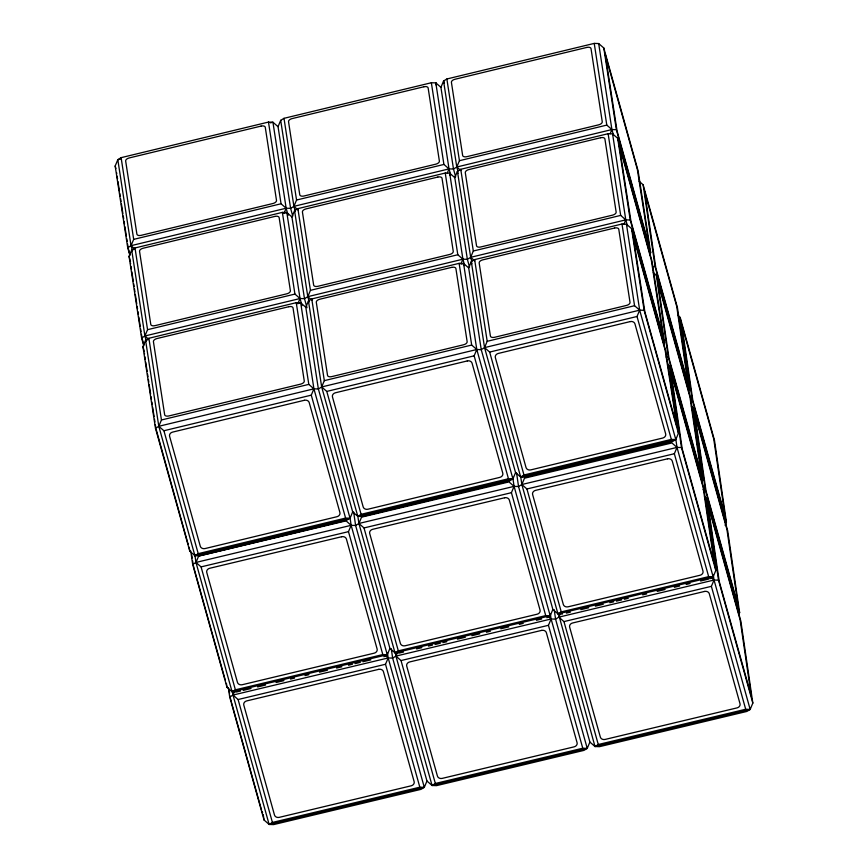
<?xml version="1.0" encoding="UTF-8"?>
<svg xmlns="http://www.w3.org/2000/svg" width="868" height="868" viewBox="0 0 868 868"><rect width="100%" height="100%" fill="white"/><g stroke="black" fill="none" stroke-linecap="round" stroke-linejoin="round"><path stroke-width="1.3" d="M130.558 263.275L130.612 263.85M129.896 255.474L127.726 247.716L115.173 166.005L117.82 159.69L121.119 157.661L268.483 122.073L272.932 122.225L278.042 126.674L290.606 208.374L292.776 216.143M121.119 157.661L133.683 239.373L131.035 245.687L127.726 247.716M143.784 345.779L141.614 338.021L129.05 256.31L131.697 249.995L135.007 247.966L282.371 212.378L286.82 212.53L291.93 216.978L304.484 298.679L307.012 307.739M135.007 247.966L147.56 329.677L144.913 335.992L141.614 338.021M352.69 511.903L350.043 518.229L346.733 520.247L199.38 555.835L194.92 555.694L189.81 551.245L155.491 428.325L142.938 346.614L145.574 340.299L148.884 338.27L296.248 302.682L300.697 302.834L305.807 307.283L318.372 388.983L352.69 511.903L357.8 516.351L362.249 516.503L509.614 480.905L512.923 478.886L515.559 472.572L481.241 349.652L468.687 267.941L471.324 261.626L474.633 259.597L621.998 224.009L626.446 224.161L631.557 228.609L665.875 351.529L678.44 433.23L675.792 439.555L672.494 441.573L525.129 477.161L520.681 477.02L515.559 472.572M278.042 126.674L280.689 120.348L283.999 118.33L431.363 82.742L435.812 82.883L440.922 87.332L453.487 169.032L455.646 176.801M148.884 338.27L161.448 419.982L158.801 426.296L155.491 428.325M283.955 213.495L286.158 208.222L272.932 122.225L270.349 122.844M283.999 118.33L296.552 200.031L293.916 206.356L290.606 208.374L286.158 208.222L131.035 245.687L132.478 250.863M291.93 216.978L294.577 210.653L297.876 208.635L445.241 173.047L449.689 173.188L454.799 177.636L467.364 259.348L469.534 267.105M297.832 303.8L300.035 298.527L286.82 212.53L284.227 213.148M297.876 208.635L310.44 290.335L307.793 296.661L304.484 298.679L300.035 298.527L144.913 335.992L146.367 341.167M305.807 307.283L308.455 300.957L311.764 298.939L459.118 263.351L463.577 263.492L468.687 267.941M296.248 302.682L308.802 384.383L313.923 388.831L350.043 518.229L345.594 518.077L311.276 395.157L313.923 388.831L300.697 302.834L298.115 303.453M440.922 87.332L443.57 81.017L446.868 78.988L594.233 43.4L598.681 43.552L603.803 48L638.121 170.92L650.675 252.621L649.796 254.725M311.764 298.939L324.317 380.64L321.67 386.965L318.372 388.983L313.923 388.831L158.801 426.296L194.92 555.694L350.043 518.229M447.27 173.101L449.027 168.891L435.812 82.883L436.409 85.042M446.868 78.988L459.432 160.699L456.785 167.014L453.487 169.032L449.027 168.891L293.916 206.356L295.359 211.532M454.799 177.636L457.447 171.322L460.756 169.293L608.121 133.705L612.569 133.856L617.68 138.305L651.998 261.225L664.562 342.925L663.673 345.03M461.147 263.405L462.915 259.196L449.689 173.188L450.297 175.347M460.756 169.293L473.31 251.004L470.673 257.319L467.364 259.348L462.915 259.196L307.793 296.661L309.236 301.836M459.118 263.351L471.682 345.052L476.792 349.5L512.923 478.886L508.464 478.745L474.145 355.826L476.792 349.5L463.577 263.492L460.984 264.122M474.633 259.597L487.198 341.308L484.55 347.623L481.241 349.652L476.792 349.5L321.67 386.965L357.8 516.351L512.923 478.886M610.139 133.77L611.907 129.549L598.681 43.552M624.027 224.074L625.785 219.854L612.569 133.856M621.998 224.009L634.562 305.71L639.673 310.158L675.792 439.555L671.344 439.403L637.025 316.484L639.673 310.158L626.446 224.161M234.783 690.852L233.004 695.062L229.716 697.069L264.035 819.989L269.134 824.448L273.594 824.6L421.013 789.348L424.3 787.341L426.969 781.026L392.64 658.107L391.273 648.711M353.656 512.066L355.62 525.487L389.938 648.407L387.269 654.722L382.81 654.57L348.48 531.65L351.149 525.324L349.988 517.371M385.121 655.275L388.18 657.955L424.3 787.341L419.83 787.189L385.511 664.27L388.18 657.955L387.399 652.649M397.707 651.89L395.938 656.1L392.64 658.107L388.18 657.955L233.004 695.062L269.134 824.448L424.3 787.341M516.59 473.103L518.543 486.525L552.873 609.445L550.203 615.759L545.733 615.607L511.415 492.688L514.084 486.373L512.728 477.085M554.207 609.748L555.574 619.144L589.893 742.064L587.235 748.379L582.764 748.227L548.446 625.307L551.104 618.992L550.334 613.687M560.641 612.927L558.862 617.137L555.574 619.144L551.104 618.992L395.938 656.1L432.058 785.486L436.528 785.638L583.947 750.386L587.235 748.379L551.104 618.992L548.055 616.313M688.508 391.652L689.398 389.548L677.452 307.695L643.134 184.775L639.054 181.206M667.492 363.931L669.532 365.71L703.85 488.63L715.796 570.482L713.138 576.797L708.668 576.645L674.349 453.725L677.007 447.411L675.662 438.134M701.713 482.12L702.603 480.015L690.657 398.162L656.338 275.243L653.279 272.563M725.095 525.324L726.429 522.167L714.483 440.315L680.165 317.395L678.125 315.616M704.523 496.55L706.563 498.33L740.881 621.249L752.827 703.102L750.169 709.427L745.699 709.264L711.38 586.345L714.038 580.03L713.268 574.735M738.744 614.739L739.623 612.634L727.688 530.782L693.358 407.862L691.319 406.083M194.92 555.694L198.229 553.665L345.594 518.077M240.512 691.036L236.573 691.98L232.103 691.818L227.004 687.358L192.685 564.439L195.973 562.431L351.149 525.324L355.62 525.487L358.907 523.469L514.084 486.373L518.543 486.525L521.842 484.518L677.007 447.411L681.478 447.562L715.796 570.482M357.8 516.351L361.11 514.333L508.464 478.745M471.823 263.774L471.324 261.626L484.55 347.623L520.681 477.02L523.979 474.991L671.344 439.403M194.812 554.435L195.973 562.431L232.103 691.818L235.391 689.81L382.81 654.57M383.981 656.729L387.269 654.722L351.149 525.324L346.05 520.865L198.631 556.117L195.973 562.431L201.072 566.891L235.391 689.81M389.938 648.407L395.027 652.866L398.325 650.859L545.733 615.607M546.916 617.766L550.203 615.759L514.084 486.373L508.984 481.914L361.565 517.154L358.907 523.469L395.027 652.866L399.497 653.018L403.446 652.074M552.873 609.445L557.961 613.904L561.26 611.897L708.668 576.645M269.134 824.448L272.422 822.441L419.83 787.189M709.85 578.804L713.138 576.797L677.007 447.411L671.919 442.951L524.5 478.203L521.842 484.518L557.961 613.904L562.431 614.056M426.969 781.026L432.058 785.486L435.356 783.479L582.764 748.227M589.893 742.064L594.992 746.523L598.28 744.516L745.699 709.264M710.979 577.361L714.038 580.03L750.169 709.427L746.881 711.435L599.462 746.675L594.992 746.523L558.287 613.134M120.446 159.05L117.82 159.69L131.035 245.687L134.106 248.357M133.683 239.373L281.048 203.774L286.158 208.222L288.143 215.362M296.552 200.031L443.917 164.443L449.027 168.891L450.666 174.728M459.432 160.699L606.797 125.1L611.907 129.549L613.535 135.386M134.323 249.355L131.697 249.995L144.913 335.992L147.983 338.661M147.56 329.677L294.925 294.078L300.035 298.527L302.031 305.666M310.44 290.335L457.805 254.747L462.915 259.196L464.543 265.033M473.31 251.004L620.674 215.405L625.785 219.854L627.412 225.691M148.211 339.659L145.574 340.299L158.801 426.296L163.911 430.745L198.229 553.665M161.448 419.982L308.802 384.383M324.317 380.64L471.682 345.052M487.198 341.308L634.562 305.71M163.911 430.745L311.276 395.157M308.455 300.957L321.67 386.965L326.78 391.414L474.145 355.826M678.44 433.23L644.121 310.31L639.673 310.158L484.55 347.623L489.661 352.072L637.025 316.484M520.681 477.02L675.792 439.555M201.072 566.891L348.48 531.65M357.735 515.473L358.907 523.469L364.007 527.939L511.415 492.688M520.67 476.51L521.842 484.518L526.93 488.977L674.349 453.725M232.103 691.818L387.269 654.722M395.027 652.866L550.203 615.759M557.961 613.904L713.138 576.797M243.148 690.407L251.047 688.519M257.622 686.935L265.521 685.047M276.057 682.53L283.955 680.642M290.53 679.069L294.48 678.125M305.015 675.608L308.965 674.664M319.489 672.147L327.388 670.259M336.6 668.056L341.862 666.798M348.448 665.224L352.397 664.28M355.023 663.651L360.296 662.392M362.922 661.763L370.82 659.875M416.607 648.928L421.881 647.669M428.456 646.096L432.405 645.152M435.042 644.523L440.304 643.264M442.93 642.635L446.879 641.691M457.414 639.173L465.313 637.275M471.888 635.702L479.787 633.814M486.373 632.24L490.322 631.296M500.847 628.779L508.746 626.891M519.27 624.374L523.22 623.43M536.381 620.284L541.654 619.025M566.381 613.112L570.33 612.168M580.855 609.651L588.754 607.763M595.34 606.19L603.238 604.302M609.813 602.728L613.763 601.784M616.399 601.155L621.662 599.896M624.298 599.267L628.248 598.323M642.721 594.862L646.671 593.918M657.195 591.401L665.094 589.513M674.306 587.3L679.579 586.041M686.154 584.468L690.103 583.524M700.628 581.007L708.527 579.119M232.418 691.058L233.004 695.062L238.103 699.521L385.511 664.27M395.352 652.096L395.938 656.1L401.027 660.559L548.446 625.307M752.827 703.102L718.509 580.182L714.038 580.03L558.862 617.137L563.961 621.596L711.38 586.345M432.058 785.486L587.235 748.379M594.992 746.523L750.169 709.427M650.675 252.621L616.356 129.701L611.907 129.549L456.785 167.014L457.87 170.898M664.562 342.925L630.233 220.005L625.785 219.854L470.673 257.319L471.747 261.203M652.845 266.552L655.08 266.628L689.398 389.548M666.049 357.019L668.273 357.095L702.603 480.015M703.069 489.639L705.304 489.715L739.623 612.634M116.768 172.971L116.735 173.546M460.875 170.573L456.785 167.014L443.57 81.017L444.058 83.165M474.753 260.877L470.673 257.319L457.447 171.322L457.946 173.47M298.006 209.915L293.916 206.356L280.689 120.348M311.883 300.219L307.793 296.661L294.577 210.653M144.533 353.58L144.5 354.155M187.998 543.693L188.291 544.344L188.248 543.704M225.203 679.807L194.172 568.757M187.9 543.39L156.121 429.237M261.908 811.363L262.537 813.088L262.505 812.448M726.429 522.167L692.111 399.247L680.165 317.395M489.661 352.072L523.979 474.991M526.93 488.977L561.26 611.897M563.961 621.596L598.28 744.516M463.577 263.492L464.174 265.651M326.78 391.414L361.11 514.333M364.007 527.939L398.325 650.859M401.027 660.559L435.356 783.479M115.173 166.005L115.889 168.598M129.929 254.617L128.963 251.123M129.05 256.31L130.493 261.485M143.806 344.921L142.243 338.932M142.938 346.614L144.381 351.79M238.103 699.521L272.422 822.441M231.572 702.679L261.55 810.072M231.203 701.377L230.595 698.968M194.052 568.312L193.336 565.35M128.833 250.624L128.356 248.628M435.812 82.883L436.3 85.042M449.689 173.188L450.188 175.347M230.476 698.458L229.987 695.995M193.152 564.439L192.566 560.706M128.019 246.957L127.563 243.984M141.907 337.261L141.441 334.288M155.784 427.566L155.329 424.593M603.803 48L616.356 129.701M617.68 138.305L630.233 220.005M631.557 228.609L644.121 310.31M594.233 43.4L606.797 125.1M608.121 133.705L620.674 215.405M431.363 82.742L443.917 164.443M445.241 173.047L457.805 254.747M268.483 122.073L281.048 203.774M282.371 212.378L294.925 294.078M189.191 547.22L189.81 551.245M117.147 176.204L117.549 178.862M117.961 181.52L119.393 190.819M119.806 193.477L120.207 196.135M120.619 198.794L121.021 201.452M121.433 204.11L122.865 213.419M123.278 216.078L123.679 218.736M124.091 221.394L124.504 224.052M124.905 226.711L126.337 236.009M126.75 238.667L127.151 241.326M131.025 266.509L131.437 269.167M131.838 271.825L133.271 281.124M133.683 283.782L134.095 286.44M134.497 289.098L134.909 291.756M135.321 294.415L136.743 303.724M137.155 306.382L137.567 309.041M137.969 311.699L138.381 314.357M138.793 317.015L140.215 326.314M140.627 328.972L141.039 331.63M144.902 356.813L145.314 359.471M145.726 362.13L147.159 371.428M147.56 374.086L147.972 376.745M148.385 379.403L148.786 382.061M149.198 384.719L150.631 394.029M151.032 396.687L151.444 399.345M151.857 402.003L152.258 404.662M152.67 407.32L154.103 416.618M154.504 419.277L154.916 421.935M693.358 407.862L705.304 489.715M706.563 498.33L718.509 580.182M643.134 184.775L655.08 266.628M656.338 275.243L668.273 357.095M669.532 365.71L681.478 447.562M263.254 814.618L264.035 819.989M229.011 689.333L229.597 693.326M228.338 687.673L229.716 697.069M226.418 683.333L227.004 687.358M191.795 555.379L192.186 558.037M190.721 551.028L192.685 564.439M605.321 54.89L617.094 131.101L649.155 245.731L637.372 169.51L605.343 54.89M619.199 145.195L630.982 221.405L663.033 336.035L651.26 259.814L619.275 145.26M633.076 235.499L644.859 311.71L676.921 426.34L665.138 350.119L633.108 235.499M644.631 191.676L655.839 268.028L687.901 382.647L676.693 306.296L644.664 191.676M657.825 282.143L669.044 358.495L701.105 473.114L689.897 396.763L657.825 282.143M681.662 324.296L692.87 400.647L724.932 515.266L713.724 438.926L681.684 324.296M671.029 372.611L682.237 448.962L714.299 563.582L703.091 487.23L671.062 372.611M694.856 414.763L706.064 491.114L738.136 605.745L726.917 529.393L694.856 414.763M708.06 505.23L719.268 581.582L751.33 696.212L740.122 619.86L708.093 505.23M261.062 126.099L129.213 157.943A3.993 2.159 -15.6 0 0 125.665 161.025L136.894 234.132A3.993 2.159 -15.6 0 0 141.104 235.347L272.953 203.503A3.993 2.159 -15.6 0 0 276.501 200.41L265.272 127.314A3.993 2.159 -15.6 0 0 261.062 126.099M423.931 86.757L292.082 118.601A3.993 2.159 -15.6 0 0 288.534 121.694L299.775 194.79A3.993 2.159 -15.6 0 0 303.984 196.005L435.834 164.161A3.993 2.159 -15.6 0 0 439.382 161.079L428.141 87.972A3.993 2.159 -15.6 0 0 423.931 86.757M586.811 47.425L454.962 79.27A3.993 2.159 -15.6 0 0 451.414 82.352L462.644 155.459A3.993 2.159 -15.6 0 0 466.854 156.674L598.703 124.829A3.993 2.159 -15.6 0 0 602.251 121.737L591.021 48.641A3.993 2.159 -15.6 0 0 586.811 47.425M274.939 216.403L143.09 248.248A3.993 2.159 -15.6 0 0 139.542 251.329L150.782 324.437A3.993 2.159 -15.6 0 0 154.992 325.652L286.841 293.807A3.993 2.159 -15.6 0 0 290.389 290.715L279.149 217.618A3.993 2.159 -15.6 0 0 274.939 216.403M437.819 177.061L305.959 208.906A3.993 2.159 -15.6 0 0 302.422 211.998L313.652 285.095A3.993 2.159 -15.6 0 0 317.862 286.31L449.711 254.465A3.993 2.159 -15.6 0 0 453.259 251.384L442.029 178.276A3.993 2.159 -15.6 0 0 437.819 177.061M600.689 137.73L468.839 169.575A3.993 2.159 -15.6 0 0 465.291 172.656L476.532 245.763A3.993 2.159 -15.6 0 0 480.742 246.979L612.591 215.134A3.993 2.159 -15.6 0 0 616.139 212.042L604.898 138.945A3.993 2.159 -15.6 0 0 600.689 137.73M288.827 306.708L156.967 338.553A3.993 2.159 -15.6 0 0 153.419 341.634L164.66 414.741A3.993 2.159 -15.6 0 0 168.869 415.956L300.719 384.112A3.993 2.159 -15.6 0 0 304.267 381.019L293.026 307.923A3.993 2.159 -15.6 0 0 288.827 306.708M451.696 267.366L319.847 299.21A3.993 2.159 -15.6 0 0 316.299 302.303L327.54 375.399A3.993 2.159 -15.6 0 0 331.739 376.614L463.599 344.77A3.993 2.159 -15.6 0 0 467.147 341.688L455.906 268.581A3.993 2.159 -15.6 0 0 451.696 267.366M614.577 228.034L482.716 259.879A3.993 2.159 -15.6 0 0 479.169 262.961L490.409 336.068A3.993 2.159 -15.6 0 0 494.619 337.283L626.468 305.438A3.993 2.159 -15.6 0 0 630.016 302.346L618.775 229.25A3.993 2.159 -15.6 0 0 614.577 228.034M304.418 400.267L172.569 432.112A3.993 3.353 -8.7 0 0 169.596 436.279L200.302 546.265A3.993 3.353 -8.7 0 0 205.087 548.554L336.936 516.72A3.993 3.353 -8.7 0 0 339.909 512.543L309.203 402.568A3.993 3.353 -8.7 0 0 304.418 400.267M467.299 360.925L335.449 392.77A3.993 3.353 -8.7 0 0 332.466 396.947L363.182 506.923A3.993 3.353 -8.7 0 0 367.956 509.223L499.805 477.378A3.993 3.353 -8.7 0 0 502.789 473.212L472.073 363.225A3.993 3.353 -8.7 0 0 467.299 360.925M630.168 321.594L498.319 353.439A3.993 3.353 -8.7 0 0 495.346 357.605L526.051 467.592A3.993 3.353 -8.7 0 0 530.836 469.881L662.685 438.047A3.993 3.353 -8.7 0 0 665.658 433.87L634.953 323.894A3.993 3.353 -8.7 0 0 630.168 321.594M341.634 536.739L209.731 568.269A3.993 3.353 -8.3 0 0 206.758 572.435L237.463 682.422A3.993 3.353 -8.3 0 0 242.248 684.722L374.141 653.181A3.993 3.353 -8.3 0 0 377.124 649.025L346.408 539.039A3.993 3.353 -8.3 0 0 341.634 536.739M504.558 497.776L372.665 529.317A3.993 3.353 -8.3 0 0 369.692 533.473L400.398 643.459A3.993 3.353 -8.3 0 0 405.182 645.759L537.075 614.229A3.993 3.353 -8.3 0 0 540.048 610.063L509.342 500.087A3.993 3.353 -8.3 0 0 504.558 497.776M667.492 458.814L535.599 490.355A3.993 3.353 -8.3 0 0 532.616 494.521L563.332 604.497A3.993 3.353 -8.3 0 0 568.106 606.808L700.009 575.267A3.993 3.353 -8.3 0 0 702.982 571.101L672.277 461.125A3.993 3.353 -8.3 0 0 667.492 458.814M378.654 669.358L246.762 700.899A3.993 3.353 -8.3 0 0 243.789 705.066L274.494 815.041A3.993 3.353 -8.3 0 0 279.279 817.352L411.172 785.811A3.993 3.353 -8.3 0 0 414.144 781.645L383.439 671.669A3.993 3.353 -8.3 0 0 378.654 669.358M541.589 630.396L409.696 661.937A3.993 3.353 -8.3 0 0 406.723 666.103L437.429 776.079A3.993 3.353 -8.3 0 0 442.203 778.39L574.106 746.849A3.993 3.353 -8.3 0 0 577.079 742.683L546.373 632.707A3.993 3.353 -8.3 0 0 541.589 630.396M704.523 591.444L572.63 622.974A3.993 3.353 -8.3 0 0 569.647 627.141L600.352 737.127A3.993 3.353 -8.3 0 0 605.137 739.428L737.04 707.887A3.993 3.353 -8.3 0 0 740.013 703.731L709.308 593.745A3.993 3.353 -8.3 0 0 704.523 591.444"/></g></svg>
